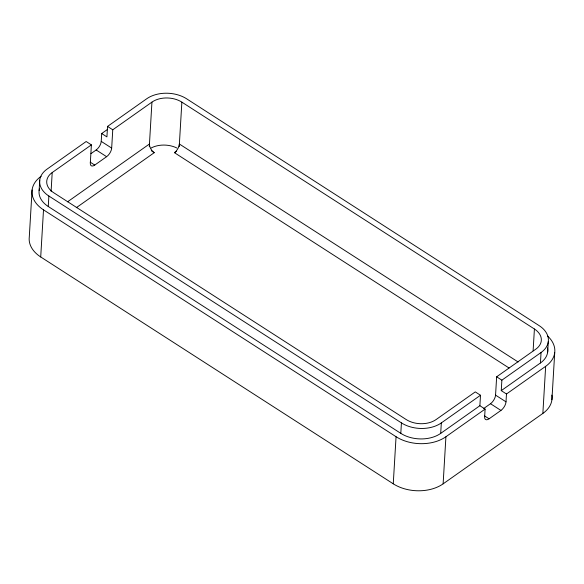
<?xml version="1.0" encoding="UTF-8"?>
<svg xmlns="http://www.w3.org/2000/svg" width="584" height="584" viewBox="0 0 584 584"><rect width="100%" height="100%" fill="white"/><g stroke="black" fill="none" stroke-linecap="round" stroke-linejoin="round"><path stroke-width="0.88" d="M32.084 189.968L29.28 237.067A35.332 23.689 3.4 0 0 40.712 256.96L393.258 483.815A35.332 23.689 3.4 0 0 443.125 483.851L542.857 413.435A35.332 23.689 3.4 0 0 551.814 395.105M39.113 190.588L39.741 180.12M40.712 256.96L43.508 209.853A35.332 23.689 3.4 0 1 41.143 176.288M91.389 144.876L52.21 172.543A21.199 14.213 3.4 0 0 53.633 192.683L406.179 419.538A21.199 14.213 3.4 0 0 436.095 419.56L475.281 391.893L480.501 395.259L479.88 405.727L440.701 433.386A28.266 18.951 3.4 0 1 400.806 433.357L48.26 206.502L48.881 196.034A28.266 18.951 3.4 0 1 46.983 169.178L86.169 141.51L91.389 144.876L90.301 163.191A7.066 3.373 -57.2 0 0 94.739 165.075L106.617 156.687A7.066 3.373 -57.2 0 0 111.675 148.102L112.763 129.787L151.942 102.12A21.199 14.213 3.4 0 1 181.865 102.142L534.411 328.996A21.199 14.213 3.4 0 1 535.835 349.144L496.648 376.804L495.56 395.127A7.066 3.373 -57.2 0 1 490.502 403.712L483.822 408.428M51.093 191.282L52.21 172.543M90.973 153.636L96.17 149.971A7.066 3.373 -57.2 0 0 101.229 141.379L101.696 133.532L107.609 129.356M479.88 405.727L485.1 409.085L484.64 416.932A7.066 3.373 -57.2 0 0 489.078 418.816L500.948 410.435A7.066 3.373 -57.2 0 0 506.007 401.843L506.474 393.996L501.254 390.638L540.434 362.971L541.054 352.502A28.266 18.951 3.4 0 0 539.163 325.646L186.61 98.791A28.266 18.951 3.4 0 0 146.723 98.762L107.544 126.421L106.916 136.89L101.696 133.532M149.3 146.606L151.942 102.12M179.222 146.628L181.865 102.142M393.258 483.815L396.061 436.715L43.508 209.853M400.806 433.357L401.427 422.889L48.881 196.034M440.701 433.386L441.321 422.918L480.501 395.259M443.125 483.851L445.921 436.752L485.1 409.085M501.254 390.638L501.875 380.169L541.054 352.502M533.112 350.845L534.411 328.996M542.857 413.435L545.66 366.329A35.332 23.689 3.4 0 0 547.653 336.099M547.683 352.028L548.303 341.56M551.916 399.755L554.72 352.648M509.044 367.993L174.485 152.709L176.448 151.227M67.583 201.794L149.46 143.993A7.066 3.905 56.6 0 0 154.213 152.694L76.307 207.7M506.474 393.996L545.66 366.329M518.132 361.992L179.376 144.014A7.066 3.241 -58.8 0 1 174.485 152.709M107.544 126.421L112.763 129.787M496.648 376.804L501.875 380.169M101.229 141.379L111.675 148.102M495.56 395.127L506.007 401.843M96.17 149.971L106.617 156.687M490.502 403.712L500.948 410.435M90.264 162.191L94.739 165.075M484.596 415.932L489.078 418.816M151.322 150.708L154.213 152.694M445.921 436.752A35.332 23.689 3.4 0 1 396.061 436.715M48.26 206.502A28.266 18.951 3.4 0 1 39.427 188.961M547.522 347.889A28.266 18.951 3.4 0 1 540.434 362.971M441.321 422.918A28.266 18.951 3.4 0 1 401.427 422.889M151.139 148A21.199 14.213 3.4 0 1 176.894 148.015"/></g></svg>
